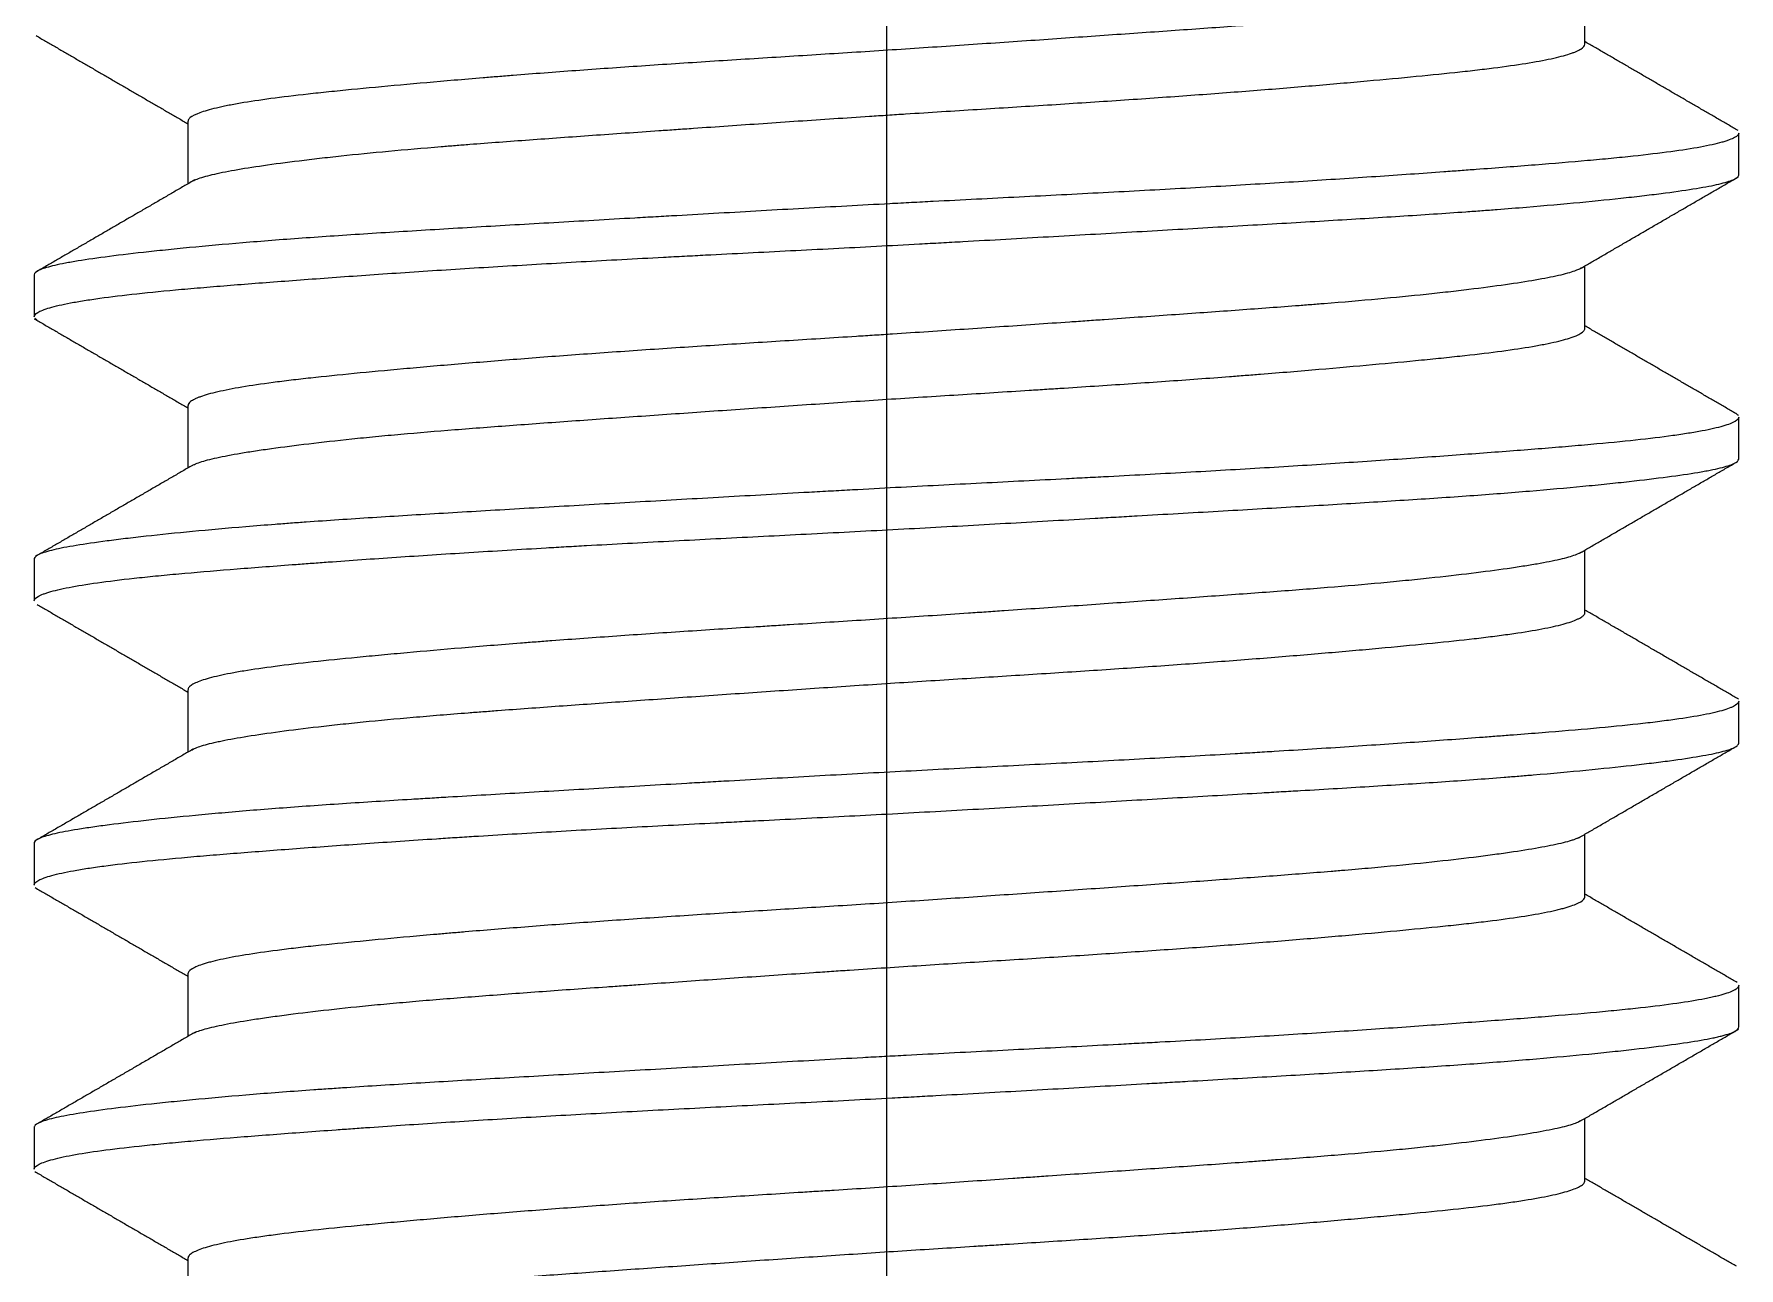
# Model space of a CAD drawing. Extents: x 0 to 1128, y 0 to 827.
# Drawn here: x 707.6 to 713.6, y 232.11 to 236.45 of the extents above; entities that cross this region are included whole.
import ezdxf

# ---------------------------------------------------------------- set-up
doc = ezdxf.new("R2010")
doc.units = 0
doc.header["$LTSCALE"] = 10
doc.header["$MEASUREMENT"] = 0
doc.linetypes.add('CENTER', pattern=[2, 1.25, -0.25, 0.25, -0.25])
doc.layers.add('1', color=7, linetype='CONTINUOUS')

msp = doc.modelspace()

# ---------------------------------------------------------------- linework, layer by layer
at = {"layer": '1', "color": 1, "linetype": 'CENTER', "lineweight": -3, "ltscale": 3}
msp.add_line((710.6018, 430.4493), (710.6018, 195.1403), dxfattribs=at)
at = {"layer": '1', "color": 7, "linetype": 'Continuous', "lineweight": -3}
for p, q in [((713.0603, 236.4149), (713.0603, 236.6354)), ((708.1433, 236.1436), (708.1433, 235.924)), ((713.6018, 235.957), (713.6018, 236.1021)), ((707.6018, 235.6024), (707.6018, 235.4564)), ((713.0603, 235.4156), (713.0603, 235.635)), ((707.6116, 235.4436), (707.6044, 235.4496)), ((708.1433, 235.1443), (708.1433, 234.9242)), ((713.6018, 234.9567), (713.6018, 235.1028)), ((713.0603, 234.4149), (713.0603, 234.635)), ((707.6018, 234.6022), (707.6018, 234.4571)), ((708.1433, 234.1438), (708.1433, 233.9241)), ((713.6018, 233.9566), (713.6018, 234.1022)), ((713.0603, 233.4154), (713.0603, 233.6353)), ((707.6018, 233.603), (707.6018, 233.4564)), ((708.1433, 233.1441), (708.1433, 232.9238)), ((713.6018, 232.9571), (713.6018, 233.1023)), ((707.6018, 232.6021), (707.6018, 232.4569)), ((713.0603, 232.4151), (713.0603, 232.6351)), ((708.1433, 232.1442), (708.1433, 231.9241))]:
    msp.add_line(p, q, dxfattribs=at)
for points, knots in [([(713.0381, 236.6226), (713.0331, 236.6203), (713.0273, 236.618), (713.0055, 236.6105), (712.9669, 236.6001), (712.9119, 236.5894), (712.8643, 236.5813), (712.8474, 236.5786), (712.8205, 236.5744), (712.8112, 236.573), (712.7923, 236.5703), (712.7825, 236.5689), (712.7329, 236.5619), (712.6462, 236.5507), (712.5456, 236.5394), (712.4649, 236.5309), (712.4371, 236.5281), (712.3798, 236.5225), (712.3502, 236.5198), (712.2589, 236.5115), (712.1321, 236.5009), (711.927, 236.4853), (711.7805, 236.4747), (711.6668, 236.4666), (711.6282, 236.4639), (711.5505, 236.4584), (711.5114, 236.4557), (711.3932, 236.4474), (711.2333, 236.4363), (711.0688, 236.4249), (710.9436, 236.4164), (710.9016, 236.4135), (710.817, 236.4078), (710.7747, 236.4049), (710.6481, 236.3965), (710.564, 236.3911), (710.3963, 236.3804), (710.3127, 236.3752), (710.1878, 236.3673), (710.1462, 236.3647), (710.0633, 236.3595), (710.0217, 236.3568), (709.8985, 236.3489), (709.7378, 236.3383), (709.5068, 236.3221), (709.3597, 236.3109), (709.2699, 236.3038), (709.252, 236.3023), (709.2167, 236.2995), (709.1644, 236.2952), (709.1137, 236.291), (709.0146, 236.2825), (708.9514, 236.2769), (708.8308, 236.2659), (708.759, 236.2592), (708.6919, 236.2526), (708.6655, 236.2499), (708.6524, 236.2486), (708.614, 236.2446), (708.5894, 236.242), (708.5184, 236.2341), (708.4315, 236.2236), (708.3597, 236.2129), (708.3117, 236.2047), (708.2966, 236.2019), (708.2755, 236.1977), (708.2687, 236.1963), (708.2556, 236.1935), (708.2494, 236.1921), (708.2195, 236.185), (708.1804, 236.1737), (708.1582, 236.1623), (708.148, 236.1539), (708.1445, 236.1497), (708.1434, 236.1455), (708.1433, 236.1438), (708.1433, 236.1435), (708.1433, 236.1432)], [0, 0, 0, 0, 0.015044, 0.015044, 0.049234, 0.083424, 0.083424, 0.10052, 0.10052, 0.109067, 0.109067, 0.117615, 0.117615, 0.151805, 0.185996, 0.185996, 0.203091, 0.203091, 0.220186, 0.220186, 0.254376, 0.288567, 0.322757, 0.322757, 0.339852, 0.339852, 0.356947, 0.356947, 0.391138, 0.425328, 0.425328, 0.442423, 0.442423, 0.459519, 0.459519, 0.493709, 0.493709, 0.527899, 0.527899, 0.544995, 0.544995, 0.56209, 0.56209, 0.59628, 0.63047, 0.664661, 0.664661, 0.673208, 0.673208, 0.681756, 0.698851, 0.698851, 0.733042, 0.733042, 0.767232, 0.77578, 0.77578, 0.784327, 0.784327, 0.801422, 0.801422, 0.835613, 0.869803, 0.869803, 0.886898, 0.886898, 0.895446, 0.895446, 0.903993, 0.903993, 0.938184, 0.972374, 0.972374, 0.989469, 0.998017, 0.998017, 1, 1, 1, 1]), ([(708.1607, 235.9342), (708.1648, 235.9363), (708.1697, 235.9385), (708.1821, 235.9433), (708.1899, 235.9459), (708.2078, 235.9511), (708.2179, 235.9538), (708.251, 235.9617), (708.3033, 235.9723), (708.3713, 235.9831), (708.4471, 235.9941), (708.489, 235.9997), (708.5579, 236.0082), (708.5817, 236.0111), (708.631, 236.0167), (708.6564, 236.0195), (708.735, 236.028), (708.7906, 236.0335), (708.908, 236.0444), (708.9854, 236.0511), (709.0677, 236.0577), (709.1011, 236.0604), (709.118, 236.0617), (709.1689, 236.0657), (709.2034, 236.0683), (709.3084, 236.0761), (709.4524, 236.0866), (709.6044, 236.0974), (709.7215, 236.1056), (709.761, 236.1083), (709.8211, 236.1125), (709.8413, 236.1139), (709.8817, 236.1167), (709.9019, 236.1181), (710.0032, 236.1252), (710.1667, 236.1365), (710.3328, 236.1478), (710.4583, 236.1562), (710.5213, 236.1604), (710.5846, 236.1645), (710.627, 236.1673), (710.6482, 236.1686), (710.7541, 236.1754), (710.922, 236.186), (711.1689, 236.2014), (711.3304, 236.2119), (711.4503, 236.22), (711.49, 236.2227), (711.5683, 236.2281), (711.6069, 236.2309), (711.721, 236.2391), (711.8688, 236.2501), (712.008, 236.2614), (712.1092, 236.2699), (712.1423, 236.2727), (712.2076, 236.2784), (712.2393, 236.2812), (712.3322, 236.2895), (712.3907, 236.2949), (712.5014, 236.3055), (712.5535, 236.3107), (712.6268, 236.3186), (712.6504, 236.3212), (712.6959, 236.3265), (712.7179, 236.3291), (712.7806, 236.3371), (712.8561, 236.3478), (712.9453, 236.3642), (712.9889, 236.3755), (713.0109, 236.3826), (713.0151, 236.384), (713.0228, 236.3869), (713.0336, 236.3912), (713.0419, 236.3954), (713.0553, 236.4039), (713.0599, 236.4095), (713.0603, 236.4151), (713.0603, 236.4152), (713.0603, 236.4153)], [0, 0, 0, 0, 0.01413, 0.01413, 0.031114, 0.031114, 0.048098, 0.048098, 0.082065, 0.116033, 0.116033, 0.15, 0.15, 0.166984, 0.166984, 0.183967, 0.183967, 0.217935, 0.217935, 0.251902, 0.260394, 0.260394, 0.268886, 0.268886, 0.28587, 0.28587, 0.319837, 0.353804, 0.353804, 0.370788, 0.370788, 0.37928, 0.37928, 0.387772, 0.387772, 0.421739, 0.455706, 0.455706, 0.47269, 0.481182, 0.481182, 0.489674, 0.489674, 0.523641, 0.557609, 0.591576, 0.591576, 0.60856, 0.60856, 0.625543, 0.625543, 0.659511, 0.693478, 0.693478, 0.710462, 0.710462, 0.727446, 0.727446, 0.761413, 0.761413, 0.79538, 0.79538, 0.812364, 0.812364, 0.829348, 0.829348, 0.863315, 0.897283, 0.93125, 0.93125, 0.939742, 0.939742, 0.948234, 0.965217, 0.965217, 0.999185, 0.999185, 1, 1, 1, 1]), ([(713.6018, 236.1025), (713.6015, 236.0975), (713.5967, 236.0923), (713.5824, 236.0841), (713.5762, 236.0813), (713.5648, 236.0771), (713.5607, 236.0756), (713.5518, 236.0728), (713.5281, 236.0657), (713.4716, 236.053), (713.4022, 236.0422), (713.3232, 236.0315), (713.2789, 236.0262), (713.205, 236.0183), (713.1793, 236.0157), (713.1258, 236.0105), (713.0981, 236.008), (713.0119, 236.0003), (712.9505, 235.9952), (712.8197, 235.9849), (712.7503, 235.9796), (712.6586, 235.9728), (712.64, 235.9714), (712.6023, 235.9686), (712.5831, 235.9672), (712.5253, 235.963), (712.486, 235.9602), (712.3661, 235.9518), (712.2009, 235.9406), (712.0249, 235.9296), (711.8889, 235.9214), (711.8428, 235.9187), (711.7494, 235.9133), (711.7019, 235.9106), (711.559, 235.9026), (711.3661, 235.8923), (711.1689, 235.8822), (710.9694, 235.872), (710.8685, 235.8669), (710.741, 235.8603), (710.7155, 235.859), (710.6646, 235.8563), (710.5883, 235.8523), (710.5124, 235.8482), (710.3611, 235.84), (710.1605, 235.8288), (709.9623, 235.8174), (709.8392, 235.8104), (709.8146, 235.809), (709.7655, 235.8062), (709.741, 235.8048), (709.6679, 235.8006), (709.6197, 235.7978), (709.477, 235.7896), (709.2912, 235.7789), (709.1143, 235.7686), (708.985, 235.7609), (708.9425, 235.7583), (708.8586, 235.7531), (708.8171, 235.7505), (708.696, 235.7428), (708.6189, 235.7376), (708.4721, 235.7271), (708.4023, 235.7217), (708.2699, 235.7106), (708.2074, 235.705), (708.1339, 235.6979), (708.1195, 235.6965), (708.0913, 235.6936), (708.0498, 235.6894), (708.0109, 235.6853), (707.9367, 235.677), (707.847, 235.6661), (707.7757, 235.6556), (707.7369, 235.6491), (707.7295, 235.6478), (707.7152, 235.6452), (707.7083, 235.6439), (707.6887, 235.64), (707.677, 235.6374), (707.6456, 235.6298), (707.614, 235.6197), (707.6025, 235.6094), (707.6018, 235.6035), (707.6018, 235.603), (707.6018, 235.6024)], [0, 0, 0, 0, 0.030413, 0.030413, 0.046521, 0.046521, 0.054575, 0.054575, 0.062629, 0.094846, 0.127062, 0.127062, 0.159279, 0.159279, 0.175387, 0.175387, 0.191495, 0.191495, 0.223712, 0.223712, 0.255928, 0.255928, 0.263982, 0.263982, 0.272036, 0.272036, 0.288144, 0.288144, 0.320361, 0.352577, 0.352577, 0.368686, 0.368686, 0.384794, 0.384794, 0.41701, 0.449227, 0.449227, 0.481443, 0.481443, 0.489497, 0.489497, 0.497552, 0.51366, 0.51366, 0.545876, 0.578093, 0.578093, 0.586147, 0.586147, 0.594201, 0.594201, 0.610309, 0.610309, 0.642526, 0.674742, 0.674742, 0.69085, 0.69085, 0.706959, 0.706959, 0.739175, 0.739175, 0.771392, 0.771392, 0.803608, 0.803608, 0.811662, 0.811662, 0.819716, 0.835825, 0.835825, 0.868041, 0.900258, 0.900258, 0.908312, 0.908312, 0.916366, 0.916366, 0.932474, 0.932474, 0.964691, 0.996907, 0.996907, 1, 1, 1, 1]), ([(707.6018, 235.4558), (707.6016, 235.4608), (707.6058, 235.4659), (707.6235, 235.4767), (707.6378, 235.4823), (707.6763, 235.4936), (707.7007, 235.4992), (707.7376, 235.5062), (707.7453, 235.5076), (707.7613, 235.5104), (707.7861, 235.5145), (707.8136, 235.5186), (707.872, 235.5267), (707.9589, 235.5372), (708.0639, 235.5475), (708.1352, 235.5539), (708.1498, 235.5552), (708.1795, 235.5578), (708.1947, 235.559), (708.2409, 235.5629), (708.2727, 235.5655), (708.3705, 235.5733), (708.4393, 235.5785), (708.5839, 235.5893), (708.6596, 235.5949), (708.7786, 235.6033), (708.8191, 235.6061), (708.902, 235.6117), (708.9444, 235.6146), (709.0732, 235.623), (709.2491, 235.6341), (709.5255, 235.6501), (709.7182, 235.6605), (709.8413, 235.667), (709.8661, 235.6683), (709.9156, 235.6709), (709.99, 235.6747), (710.0646, 235.6785), (710.2142, 235.6861), (710.3144, 235.6912), (710.5156, 235.7016), (710.6167, 235.7069), (710.7435, 235.7138), (710.7689, 235.7152), (710.8197, 235.718), (710.8452, 235.7194), (710.9215, 235.7236), (710.972, 235.7265), (711.1225, 235.735), (711.3207, 235.7463), (711.5139, 235.7573), (711.6568, 235.7655), (711.7041, 235.7683), (711.7982, 235.7737), (711.8449, 235.7764), (711.9829, 235.7844), (712.161, 235.7948), (712.4112, 235.81), (712.5667, 235.8203), (712.6603, 235.827), (712.6788, 235.8283), (712.7153, 235.831), (712.7692, 235.8351), (712.8208, 235.8392), (712.921, 235.8475), (713.0463, 235.8587), (713.1554, 235.8698), (713.2184, 235.8768), (713.2308, 235.8782), (713.2549, 235.881), (713.2668, 235.8823), (713.3014, 235.8865), (713.3232, 235.8892), (713.3849, 235.8973), (713.4573, 235.9078), (713.5105, 235.918), (713.543, 235.9256), (713.5526, 235.9282), (713.5694, 235.9333), (713.5765, 235.9359), (713.5939, 235.9436), (713.6003, 235.9488), (713.6017, 235.9547), (713.6018, 235.9553), (713.6018, 235.9559)], [0, 0, 0, 0, 0.029896, 0.029896, 0.062113, 0.062113, 0.094329, 0.094329, 0.102383, 0.102383, 0.110437, 0.126546, 0.126546, 0.158762, 0.190979, 0.190979, 0.199033, 0.199033, 0.207087, 0.207087, 0.223195, 0.223195, 0.255412, 0.255412, 0.287628, 0.287628, 0.303736, 0.303736, 0.319844, 0.319844, 0.352061, 0.384277, 0.416494, 0.416494, 0.424548, 0.424548, 0.432602, 0.44871, 0.44871, 0.480927, 0.480927, 0.513143, 0.513143, 0.521197, 0.521197, 0.529252, 0.529252, 0.54536, 0.54536, 0.577576, 0.609793, 0.609793, 0.625901, 0.625901, 0.642009, 0.642009, 0.674226, 0.706442, 0.738659, 0.738659, 0.746713, 0.746713, 0.754767, 0.770875, 0.770875, 0.803092, 0.835308, 0.835308, 0.843362, 0.843362, 0.851416, 0.851416, 0.867525, 0.867525, 0.899741, 0.931957, 0.931957, 0.948066, 0.948066, 0.964174, 0.964174, 0.99639, 0.99639, 1, 1, 1, 1]), ([(713.0479, 235.6278), (713.0419, 235.6241), (713.0339, 235.6204), (713.0164, 235.6142), (713.0081, 235.6115), (712.9892, 235.6063), (712.9786, 235.6036), (712.9439, 235.5957), (712.8895, 235.585), (712.7844, 235.5687), (712.6987, 235.5574), (712.6401, 235.5503), (712.6281, 235.5489), (712.6037, 235.546), (712.5666, 235.5418), (712.5277, 235.5375), (712.4476, 235.5291), (712.391, 235.5235), (712.2717, 235.5126), (712.1932, 235.506), (712.1098, 235.4994), (712.076, 235.4967), (712.0589, 235.4954), (712.0072, 235.4914), (711.9723, 235.4888), (711.866, 235.4809), (711.7203, 235.4704), (711.5669, 235.4596), (711.4489, 235.4513), (711.409, 235.4485), (711.3485, 235.4443), (711.3282, 235.4429), (711.2875, 235.4401), (711.2671, 235.4386), (711.165, 235.4316), (711.0004, 235.4202), (710.8336, 235.4089), (710.7077, 235.4005), (710.6445, 235.3963), (710.5809, 235.3922), (710.5385, 235.3895), (710.5172, 235.3881), (710.411, 235.3813), (710.2429, 235.3708), (709.9959, 235.3553), (709.8348, 235.3447), (709.7154, 235.3366), (709.6757, 235.3339), (709.5978, 235.3284), (709.5593, 235.3257), (709.4458, 235.3174), (709.2989, 235.3063), (709.161, 235.295), (709.0609, 235.2865), (709.0281, 235.2836), (708.9636, 235.278), (708.9322, 235.2752), (708.8407, 235.2668), (708.783, 235.2615), (708.6743, 235.2509), (708.6232, 235.2457), (708.5516, 235.2378), (708.5286, 235.2352), (708.4843, 235.2299), (708.4629, 235.2272), (708.4021, 235.2192), (708.3292, 235.2084), (708.2442, 235.1919), (708.2037, 235.1805), (708.1836, 235.1733), (708.1799, 235.1719), (708.1729, 235.169), (708.1634, 235.1647), (708.1563, 235.1605), (708.1468, 235.1532), (708.1437, 235.1487), (708.1434, 235.1443)], [0, 0, 0, 0, 0.023861, 0.023861, 0.040808, 0.040808, 0.057755, 0.057755, 0.091649, 0.125543, 0.159436, 0.159436, 0.16791, 0.16791, 0.176383, 0.19333, 0.19333, 0.227224, 0.227224, 0.261117, 0.269591, 0.269591, 0.278064, 0.278064, 0.295011, 0.295011, 0.328905, 0.362799, 0.362799, 0.379745, 0.379745, 0.388219, 0.388219, 0.396692, 0.396692, 0.430586, 0.46448, 0.46448, 0.481426, 0.4899, 0.4899, 0.498373, 0.498373, 0.532267, 0.566161, 0.600054, 0.600054, 0.617001, 0.617001, 0.633948, 0.633948, 0.667842, 0.701736, 0.701736, 0.718682, 0.718682, 0.735629, 0.735629, 0.769523, 0.769523, 0.803417, 0.803417, 0.820364, 0.820364, 0.83731, 0.83731, 0.871204, 0.905098, 0.938991, 0.938991, 0.947465, 0.947465, 0.955938, 0.972885, 0.972885, 1, 1, 1, 1]), ([(708.1587, 234.9331), (708.1608, 234.9343), (708.1684, 234.9381), (708.1782, 234.9419), (708.2016, 234.9497), (708.2411, 234.9601), (708.304, 234.972), (708.3455, 234.9788), (708.3626, 234.9816), (708.3715, 234.983), (708.3987, 234.9871), (708.4178, 234.9899), (708.4777, 234.9982), (708.5648, 235.0094), (708.6658, 235.0207), (708.747, 235.0291), (708.7749, 235.0319), (708.8326, 235.0375), (708.8624, 235.0402), (708.9535, 235.0484), (709.0802, 235.059), (709.2853, 235.0745), (709.4321, 235.0851), (709.5841, 235.0959), (709.6615, 235.1014), (709.8185, 235.1123), (709.9781, 235.1235), (710.1425, 235.1348), (710.2677, 235.1434), (710.3099, 235.1462), (710.3941, 235.1519), (710.4361, 235.1547), (710.562, 235.1631), (710.6458, 235.1685), (710.813, 235.1791), (710.8964, 235.1843), (711.0211, 235.1922), (711.0627, 235.1948), (711.1249, 235.1987), (711.1456, 235.2001), (711.1868, 235.2027), (711.2073, 235.204), (711.3093, 235.2106), (711.4693, 235.2211), (711.6227, 235.2319), (711.7354, 235.2402), (711.7912, 235.2443), (711.846, 235.2486), (711.8823, 235.2514), (711.9004, 235.2528), (711.9898, 235.2599), (712.1271, 235.2712), (712.253, 235.2824), (712.3733, 235.2933), (712.4306, 235.2986), (712.5122, 235.3066), (712.5387, 235.3093), (712.5896, 235.3146), (712.6141, 235.3172), (712.6847, 235.325), (712.7714, 235.3355), (712.8432, 235.3462), (712.8913, 235.3544), (712.9064, 235.3572), (712.9346, 235.3628), (712.9476, 235.3656), (712.9834, 235.374), (713.0226, 235.3853), (713.045, 235.3966), (713.0554, 235.405), (713.0578, 235.4078), (713.0598, 235.4121), (713.0602, 235.4137), (713.0603, 235.4152)], [0, 0, 0, 0, 0.007727, 0.024674, 0.024674, 0.058568, 0.092462, 0.100935, 0.100935, 0.109409, 0.109409, 0.126355, 0.126355, 0.160249, 0.194143, 0.194143, 0.21109, 0.21109, 0.228037, 0.228037, 0.26193, 0.295824, 0.329718, 0.329718, 0.363611, 0.363611, 0.397505, 0.431399, 0.431399, 0.448346, 0.448346, 0.465293, 0.465293, 0.499186, 0.499186, 0.53308, 0.53308, 0.550027, 0.550027, 0.5585, 0.5585, 0.566974, 0.566974, 0.600868, 0.634761, 0.634761, 0.651708, 0.660182, 0.660182, 0.668655, 0.668655, 0.702549, 0.736442, 0.736442, 0.770336, 0.770336, 0.787283, 0.787283, 0.80423, 0.80423, 0.838124, 0.872017, 0.872017, 0.888964, 0.888964, 0.905911, 0.905911, 0.939805, 0.973699, 0.973699, 0.990645, 0.990645, 1, 1, 1, 1]), ([(713.583, 235.1204), (713.5832, 235.1203), (713.5834, 235.1202), (713.5891, 235.1176), (713.5934, 235.115), (713.598, 235.1111), (713.5992, 235.1097), (713.6001, 235.1084)], [0, 0, 0, 0, 0.020831, 0.020831, 0.671851, 0.671851, 1, 1, 1, 1]), ([(713.6018, 235.1032), (713.602, 235.0982), (713.5976, 235.0931), (713.5797, 235.0823), (713.5653, 235.0767), (713.5266, 235.0654), (713.5021, 235.0598), (713.4651, 235.0528), (713.4573, 235.0514), (713.4413, 235.0486), (713.4164, 235.0445), (713.3888, 235.0404), (713.3303, 235.0323), (713.2432, 235.0218), (713.138, 235.0116), (713.0665, 235.0051), (713.0519, 235.0038), (713.0221, 235.0013), (713.0069, 235), (712.9606, 234.9961), (712.9289, 234.9935), (712.8309, 234.9857), (712.762, 234.9805), (712.6173, 234.9697), (712.5414, 234.9641), (712.4224, 234.9557), (712.3818, 234.9529), (712.2989, 234.9473), (712.2564, 234.9444), (712.1276, 234.936), (711.9516, 234.9249), (711.675, 234.9089), (711.4823, 234.8985), (711.3591, 234.892), (711.3343, 234.8907), (711.2848, 234.8882), (711.2104, 234.8843), (711.1357, 234.8805), (710.9861, 234.8729), (710.8859, 234.8678), (710.6847, 234.8574), (710.5836, 234.8521), (710.4568, 234.8452), (710.4314, 234.8438), (710.3806, 234.841), (710.3551, 234.8396), (710.2789, 234.8354), (710.2284, 234.8325), (710.0778, 234.824), (709.8797, 234.8127), (709.6866, 234.8017), (709.5437, 234.7935), (709.4964, 234.7907), (709.4025, 234.7853), (709.3557, 234.7826), (709.2178, 234.7746), (709.0398, 234.7642), (708.7897, 234.749), (708.6344, 234.7387), (708.541, 234.732), (708.5225, 234.7307), (708.486, 234.728), (708.4321, 234.7239), (708.3806, 234.7198), (708.2806, 234.7115), (708.1554, 234.7003), (708.0465, 234.6892), (707.9836, 234.6822), (707.9713, 234.6808), (707.9472, 234.6781), (707.9354, 234.6767), (707.9008, 234.6725), (707.8791, 234.6698), (707.8175, 234.6617), (707.7453, 234.6512), (707.6923, 234.641), (707.66, 234.6334), (707.6504, 234.6308), (707.6338, 234.6257), (707.6267, 234.6231), (707.6095, 234.6154), (707.6032, 234.6102), (707.6019, 234.6043), (707.6018, 234.6037), (707.6018, 234.6031)], [0, 0, 0, 0, 0.029898, 0.029898, 0.062114, 0.062114, 0.094331, 0.094331, 0.102385, 0.102385, 0.110439, 0.126547, 0.126547, 0.158764, 0.19098, 0.19098, 0.199034, 0.199034, 0.207089, 0.207089, 0.223197, 0.223197, 0.255413, 0.255413, 0.28763, 0.28763, 0.303738, 0.303738, 0.319846, 0.319846, 0.352063, 0.384279, 0.416496, 0.416496, 0.42455, 0.42455, 0.432604, 0.448712, 0.448712, 0.480929, 0.480929, 0.513146, 0.513146, 0.5212, 0.5212, 0.529254, 0.529254, 0.545362, 0.545362, 0.577579, 0.609795, 0.609795, 0.625903, 0.625903, 0.642012, 0.642012, 0.674228, 0.706445, 0.738661, 0.738661, 0.746715, 0.746715, 0.754769, 0.770878, 0.770878, 0.803094, 0.835311, 0.835311, 0.843365, 0.843365, 0.851419, 0.851419, 0.867527, 0.867527, 0.899744, 0.93196, 0.93196, 0.948069, 0.948069, 0.964177, 0.964177, 0.996393, 0.996393, 1, 1, 1, 1]), ([(707.6018, 234.4565), (707.602, 234.4615), (707.6067, 234.4667), (707.6208, 234.4748), (707.627, 234.4777), (707.6383, 234.4819), (707.6424, 234.4834), (707.6512, 234.4862), (707.6747, 234.4933), (707.731, 234.506), (707.8002, 234.5168), (707.879, 234.5276), (707.9232, 234.5328), (707.997, 234.5407), (708.0226, 234.5433), (708.076, 234.5485), (708.1036, 234.5511), (708.1897, 234.5587), (708.251, 234.5638), (708.3816, 234.5742), (708.4509, 234.5794), (708.5426, 234.5862), (708.5611, 234.5876), (708.5988, 234.5904), (708.6179, 234.5918), (708.6757, 234.596), (708.715, 234.5988), (708.8347, 234.6072), (708.9998, 234.6184), (709.1757, 234.6294), (709.3117, 234.6376), (709.3577, 234.6403), (709.4277, 234.6444), (709.4513, 234.6457), (709.4986, 234.6484), (709.6173, 234.6551), (709.8341, 234.6667), (710.0314, 234.6768), (710.2308, 234.687), (710.3317, 234.6921), (710.4847, 234.7), (710.5357, 234.7027), (710.6372, 234.708), (710.6878, 234.7108), (710.8391, 234.719), (711.0397, 234.7302), (711.238, 234.7415), (711.3611, 234.7486), (711.3857, 234.75), (711.4349, 234.7528), (711.4594, 234.7542), (711.5325, 234.7584), (711.5807, 234.7612), (711.7235, 234.7694), (711.9093, 234.7801), (712.0864, 234.7904), (712.2158, 234.7982), (712.2583, 234.8007), (712.3423, 234.8059), (712.3838, 234.8085), (712.505, 234.8162), (712.5821, 234.8214), (712.7291, 234.8319), (712.799, 234.8373), (712.9315, 234.8484), (712.9942, 234.854), (713.0678, 234.8611), (713.0822, 234.8625), (713.1105, 234.8654), (713.1521, 234.8696), (713.191, 234.8737), (713.2653, 234.882), (713.3552, 234.8929), (713.4268, 234.9034), (713.4657, 234.9099), (713.4732, 234.9112), (713.4876, 234.9138), (713.4944, 234.9151), (713.5141, 234.919), (713.5259, 234.9216), (713.5575, 234.9292), (713.5893, 234.9393), (713.601, 234.9497), (713.6018, 234.9555), (713.6018, 234.9561), (713.6018, 234.9566)], [0, 0, 0, 0, 0.030411, 0.030411, 0.04652, 0.04652, 0.054574, 0.054574, 0.062628, 0.094844, 0.127061, 0.127061, 0.159277, 0.159277, 0.175386, 0.175386, 0.191494, 0.191494, 0.223711, 0.223711, 0.255927, 0.255927, 0.263981, 0.263981, 0.272035, 0.272035, 0.288144, 0.288144, 0.32036, 0.352577, 0.352577, 0.368685, 0.368685, 0.376739, 0.376739, 0.384793, 0.41701, 0.449226, 0.449226, 0.481443, 0.481443, 0.497551, 0.497551, 0.513659, 0.513659, 0.545876, 0.578092, 0.578092, 0.586146, 0.586146, 0.5942, 0.5942, 0.610309, 0.610309, 0.642525, 0.674742, 0.674742, 0.69085, 0.69085, 0.706958, 0.706958, 0.739175, 0.739175, 0.771391, 0.771391, 0.803608, 0.803608, 0.811662, 0.811662, 0.819716, 0.835824, 0.835824, 0.868041, 0.900257, 0.900257, 0.908312, 0.908312, 0.916366, 0.916366, 0.932474, 0.932474, 0.96469, 0.996907, 0.996907, 1, 1, 1, 1]), ([(713.0479, 234.6279), (713.0424, 234.6244), (713.0239, 234.6158), (712.9757, 234.6021), (712.9226, 234.5915), (712.8763, 234.5833), (712.8598, 234.5806), (712.8249, 234.5751), (712.8065, 234.5723), (712.7486, 234.564), (712.6641, 234.5528), (712.5651, 234.5415), (712.4853, 234.533), (712.4578, 234.5302), (712.4008, 234.5246), (712.3717, 234.5218), (712.2821, 234.5136), (712.1573, 234.5029), (712.0218, 234.4925), (711.9161, 234.4846), (711.8802, 234.482), (711.8071, 234.4767), (711.7697, 234.474), (711.6567, 234.4659), (711.5031, 234.4551), (711.344, 234.444), (711.1821, 234.4327), (711.0997, 234.4271), (710.995, 234.4199), (710.974, 234.4184), (710.932, 234.4156), (710.869, 234.4113), (710.806, 234.407), (710.6801, 234.3986), (710.5961, 234.3931), (710.4283, 234.3824), (710.3235, 234.3759), (710.2187, 234.3693), (710.1767, 234.3666), (710.1558, 234.3653), (710.0932, 234.3614), (710.0519, 234.3588), (709.929, 234.3509), (709.7682, 234.3404), (709.6131, 234.3295), (709.4991, 234.3213), (709.4614, 234.3185), (709.4055, 234.3143), (709.3869, 234.3129), (709.3502, 234.3101), (709.332, 234.3086), (709.2418, 234.3016), (709.1032, 234.2903), (708.9754, 234.279), (708.8836, 234.2707), (708.8537, 234.268), (708.8099, 234.2639), (708.7954, 234.2626), (708.7669, 234.2599), (708.7528, 234.2585), (708.6834, 234.2518), (708.58, 234.2413), (708.447, 234.2256), (708.373, 234.2149), (708.3231, 234.2067), (708.3075, 234.2039), (708.2784, 234.1983), (708.2649, 234.1955), (708.2276, 234.1872), (708.1865, 234.1759), (708.1621, 234.1645), (708.1502, 234.156), (708.1473, 234.1532), (708.1442, 234.1483), (708.1435, 234.1464), (708.1434, 234.1444)], [0, 0, 0, 0, 0.021963, 0.055857, 0.08975, 0.08975, 0.106697, 0.106697, 0.123644, 0.123644, 0.157538, 0.191431, 0.191431, 0.208378, 0.208378, 0.225325, 0.225325, 0.259219, 0.293112, 0.293112, 0.310059, 0.310059, 0.327006, 0.327006, 0.3609, 0.394794, 0.394794, 0.428687, 0.428687, 0.437161, 0.437161, 0.445634, 0.462581, 0.462581, 0.496475, 0.496475, 0.530368, 0.538842, 0.538842, 0.547315, 0.547315, 0.564262, 0.564262, 0.598156, 0.632049, 0.632049, 0.648996, 0.648996, 0.65747, 0.65747, 0.665943, 0.665943, 0.699837, 0.73373, 0.73373, 0.750677, 0.750677, 0.759151, 0.759151, 0.767624, 0.767624, 0.801518, 0.835412, 0.869305, 0.869305, 0.886252, 0.886252, 0.903199, 0.903199, 0.937093, 0.970986, 0.970986, 0.987933, 0.987933, 1, 1, 1, 1]), ([(708.155, 233.9309), (708.1559, 233.9315), (708.1654, 233.9372), (708.1801, 233.9429), (708.2064, 233.9508), (708.2212, 233.9547), (708.2384, 233.9586), (708.2504, 233.9613), (708.2567, 233.9626), (708.2894, 233.9693), (708.3495, 233.98), (708.4626, 233.9965), (708.5533, 234.0078), (708.6149, 234.0149), (708.6275, 234.0163), (708.653, 234.0192), (708.6919, 234.0234), (708.7324, 234.0276), (708.8158, 234.036), (708.8744, 234.0414), (708.9976, 234.0521), (709.0782, 234.0587), (709.1637, 234.0652), (709.1982, 234.0679), (709.2157, 234.0692), (709.2685, 234.0732), (709.3042, 234.0758), (709.4126, 234.0837), (709.5607, 234.0943), (709.7159, 234.1052), (709.8351, 234.1135), (709.8752, 234.1163), (709.9564, 234.1219), (709.9976, 234.1248), (710.1209, 234.1333), (710.2862, 234.1447), (710.4531, 234.1559), (710.6207, 234.1669), (710.705, 234.1723), (710.8743, 234.183), (710.9578, 234.1882), (711.1229, 234.1986), (711.2859, 234.209), (711.4447, 234.2196), (711.5622, 234.2277), (711.6012, 234.2304), (711.6779, 234.236), (711.7157, 234.2387), (711.8271, 234.247), (711.9709, 234.2582), (712.1053, 234.2695), (712.2025, 234.2779), (712.2343, 234.2807), (712.2811, 234.2849), (712.2966, 234.2863), (712.327, 234.2891), (712.342, 234.2905), (712.4158, 234.2973), (712.527, 234.3078), (712.6247, 234.3182), (712.6927, 234.3261), (712.7255, 234.33), (712.7563, 234.334), (712.7764, 234.3367), (712.7862, 234.3381), (712.834, 234.3448), (712.902, 234.3556), (712.9797, 234.3722), (713.0151, 234.3836), (713.032, 234.3907), (713.0352, 234.3922), (713.0409, 234.395), (713.0486, 234.3993), (713.0538, 234.4035), (713.0591, 234.4096), (713.0605, 234.4129), (713.0603, 234.4161)], [0, 0, 0, 0, 0.003502, 0.037177, 0.037177, 0.054014, 0.062433, 0.062433, 0.070852, 0.070852, 0.104526, 0.138201, 0.171875, 0.171875, 0.180294, 0.180294, 0.188713, 0.20555, 0.20555, 0.239225, 0.239225, 0.272899, 0.281318, 0.281318, 0.289736, 0.289736, 0.306574, 0.306574, 0.340248, 0.373923, 0.373923, 0.39076, 0.39076, 0.407598, 0.407598, 0.441272, 0.474947, 0.474947, 0.508621, 0.508621, 0.542296, 0.542296, 0.575971, 0.609645, 0.609645, 0.626482, 0.626482, 0.64332, 0.64332, 0.676994, 0.710669, 0.710669, 0.727506, 0.727506, 0.735925, 0.735925, 0.744343, 0.744343, 0.778018, 0.811693, 0.811693, 0.82853, 0.836949, 0.836949, 0.845367, 0.845367, 0.879042, 0.912716, 0.946391, 0.946391, 0.95481, 0.95481, 0.963228, 0.980066, 0.980066, 1, 1, 1, 1]), ([(713.6018, 234.103), (713.6018, 234.0985), (713.5982, 234.0938), (713.5885, 234.0876), (713.586, 234.0862), (713.5803, 234.0833), (713.5709, 234.0791), (713.5586, 234.0748), (713.5303, 234.0663), (713.4827, 234.0551), (713.4156, 234.0442), (713.3578, 234.0361), (713.3373, 234.0334), (713.2937, 234.028), (713.2708, 234.0254), (713.199, 234.0175), (713.0948, 234.0073), (712.9739, 233.9971), (712.877, 233.9894), (712.8269, 233.9855), (712.7745, 233.9815), (712.739, 233.9788), (712.7209, 233.9774), (712.63, 233.9706), (712.4784, 233.9595), (712.2331, 233.9427), (712.0577, 233.9316), (711.9442, 233.9247), (711.9213, 233.9233), (711.8753, 233.9206), (711.806, 233.9165), (711.7358, 233.9125), (711.5945, 233.9046), (711.403, 233.8942), (711.2059, 233.8841), (711.0558, 233.8764), (711.0055, 233.8739), (710.904, 233.8687), (710.8533, 233.8661), (710.7014, 233.8583), (710.6004, 233.853), (710.399, 233.8421), (710.2985, 233.8365), (710.1483, 233.828), (710.0732, 233.8238), (709.9983, 233.8195), (709.9484, 233.8167), (709.9235, 233.8152), (709.7996, 233.8082), (709.6054, 233.797), (709.3256, 233.7809), (709.1468, 233.7705), (709.0376, 233.764), (709.0158, 233.7627), (708.9727, 233.7601), (708.9087, 233.7562), (708.8466, 233.7524), (708.7251, 233.7447), (708.6475, 233.7396), (708.499, 233.7291), (708.4281, 233.7237), (708.327, 233.7154), (708.2941, 233.7126), (708.2302, 233.7069), (708.1993, 233.7041), (708.1102, 233.6957), (708.0005, 233.6845), (707.9084, 233.6736), (707.8461, 233.6655), (707.8166, 233.6615), (707.7897, 233.6575), (707.7723, 233.6549), (707.7639, 233.6536), (707.7236, 233.647), (707.6965, 233.6419), (707.6524, 233.6317), (707.6183, 233.6216), (707.6042, 233.6113), (707.6021, 233.6052), (707.6019, 233.6045), (707.6019, 233.6039)], [0, 0, 0, 0, 0.027377, 0.027377, 0.035448, 0.035448, 0.043518, 0.05966, 0.05966, 0.091943, 0.124226, 0.124226, 0.140368, 0.140368, 0.156509, 0.156509, 0.188792, 0.221075, 0.221075, 0.237217, 0.245288, 0.245288, 0.253358, 0.253358, 0.285641, 0.317925, 0.350208, 0.350208, 0.358278, 0.358278, 0.366349, 0.382491, 0.382491, 0.414774, 0.447057, 0.447057, 0.463198, 0.463198, 0.47934, 0.47934, 0.511623, 0.511623, 0.543906, 0.543906, 0.560048, 0.568119, 0.568119, 0.576189, 0.576189, 0.608472, 0.640755, 0.673039, 0.673039, 0.681109, 0.681109, 0.68918, 0.705322, 0.705322, 0.737605, 0.737605, 0.769888, 0.769888, 0.786029, 0.786029, 0.802171, 0.802171, 0.834454, 0.866737, 0.866737, 0.882879, 0.890949, 0.890949, 0.89902, 0.89902, 0.931303, 0.931303, 0.963586, 0.995869, 0.995869, 1, 1, 1, 1]), ([(707.6019, 233.4572), (707.6022, 233.4597), (707.6036, 233.4622), (707.6087, 233.4676), (707.6127, 233.4704), (707.6285, 233.4788), (707.6595, 233.4901), (707.7104, 233.5013), (707.7561, 233.5096), (707.7726, 233.5123), (707.7993, 233.5165), (707.8086, 233.5178), (707.8276, 233.5206), (707.8765, 233.5273), (707.9772, 233.5391), (708.0841, 233.5493), (708.1708, 233.557), (708.2008, 233.5596), (708.2631, 233.5647), (708.2954, 233.5673), (708.3954, 233.5752), (708.4654, 233.5805), (708.612, 233.5914), (708.7651, 233.6025), (708.9312, 233.6137), (709.0392, 233.6208), (709.061, 233.6222), (709.105, 233.625), (709.1272, 233.6264), (709.194, 233.6305), (709.2391, 233.6333), (709.3755, 233.6414), (709.561, 233.6521), (709.7536, 233.6624), (709.9008, 233.6701), (709.9503, 233.6726), (710.0252, 233.6765), (710.0504, 233.6778), (710.1006, 233.6804), (710.2262, 233.6868), (710.3519, 233.6931), (710.5533, 233.7036), (710.6541, 233.7089), (710.8054, 233.7172), (710.8559, 233.72), (710.9568, 233.7256), (711.0074, 233.7285), (711.1588, 233.737), (711.2581, 233.7427), (711.4536, 233.7539), (711.6458, 233.7649), (711.8318, 233.7756), (711.9459, 233.7822), (711.9686, 233.7836), (712.0139, 233.7862), (712.0364, 233.7875), (712.1032, 233.7914), (712.1469, 233.794), (712.2758, 233.8018), (712.4414, 233.8119), (712.5946, 233.8222), (712.7047, 233.8302), (712.7407, 233.8329), (712.7934, 233.837), (712.8108, 233.8384), (712.845, 233.8412), (712.9291, 233.8481), (713.0682, 233.8608), (713.1749, 233.8719), (713.2485, 233.8802), (713.272, 233.8829), (713.3167, 233.8884), (713.338, 233.8911), (713.3985, 233.8992), (713.4337, 233.9045), (713.4943, 233.9148), (713.5449, 233.925), (713.5758, 233.9351), (713.5887, 233.9416), (713.591, 233.9429), (713.5949, 233.9455), (713.5966, 233.9468), (713.6005, 233.9508), (713.6018, 233.9534), (713.6018, 233.9562), (713.6018, 233.9563), (713.6018, 233.9564)], [0, 0, 0, 0, 0.014849, 0.014849, 0.030991, 0.030991, 0.063274, 0.095557, 0.095557, 0.111699, 0.111699, 0.119769, 0.119769, 0.12784, 0.160123, 0.192406, 0.192406, 0.208548, 0.208548, 0.224689, 0.224689, 0.256972, 0.256972, 0.289256, 0.321539, 0.321539, 0.329609, 0.329609, 0.33768, 0.33768, 0.353822, 0.353822, 0.386105, 0.418388, 0.418388, 0.434529, 0.434529, 0.4426, 0.4426, 0.450671, 0.482954, 0.482954, 0.515237, 0.515237, 0.531379, 0.531379, 0.54752, 0.54752, 0.579803, 0.579803, 0.612086, 0.644369, 0.644369, 0.65244, 0.65244, 0.660511, 0.660511, 0.676652, 0.676652, 0.708936, 0.741219, 0.741219, 0.75736, 0.75736, 0.765431, 0.765431, 0.773502, 0.805785, 0.838068, 0.838068, 0.854209, 0.854209, 0.870351, 0.870351, 0.902634, 0.902634, 0.934917, 0.9672, 0.9672, 0.975271, 0.975271, 0.983342, 0.983342, 0.999483, 0.999483, 1, 1, 1, 1]), ([(713.041, 233.624), (713.0374, 233.6222), (713.0304, 233.6192), (713.0218, 233.6161), (713.014, 233.6135), (713.0098, 233.6121), (712.9964, 233.6082), (712.9864, 233.6056), (712.9534, 233.5977), (712.9013, 233.5871), (712.8332, 233.5762), (712.776, 233.5679), (712.7559, 233.5651), (712.7243, 233.5609), (712.7134, 233.5595), (712.6913, 233.5566), (712.6801, 233.5552), (712.6228, 233.5481), (712.5244, 233.5368), (712.4129, 233.5256), (712.3244, 233.5174), (712.2789, 233.5133), (712.2315, 233.5093), (712.1995, 233.5066), (712.1832, 233.5053), (712.1012, 233.4986), (711.9656, 233.4881), (711.749, 233.4724), (711.596, 233.4616), (711.4779, 233.4533), (711.4379, 233.4505), (711.3578, 233.4449), (711.3175, 233.4421), (711.196, 233.4337), (711.0323, 233.4224), (710.8654, 233.411), (710.739, 233.4026), (710.6967, 233.3997), (710.6116, 233.3942), (710.5692, 233.3914), (710.4425, 233.3833), (710.2748, 233.3728), (710.1097, 233.3624), (709.9868, 233.3546), (709.946, 233.3519), (709.8647, 233.3466), (709.8241, 233.3439), (709.7041, 233.3359), (709.5482, 233.3251), (709.3264, 233.3084), (709.1867, 233.2971), (709.1019, 233.29), (709.0851, 233.2885), (709.0519, 233.2857), (709.0028, 233.2814), (708.9554, 233.2772), (708.8632, 233.2689), (708.8048, 233.2635), (708.6944, 233.2529), (708.6293, 233.2464), (708.5692, 233.2398), (708.5456, 233.2371), (708.534, 233.2358), (708.5, 233.2318), (708.4784, 233.2292), (708.4165, 233.2212), (708.3419, 233.2105), (708.283, 233.1995), (708.2449, 233.1911), (708.2332, 233.1883), (708.2172, 233.184), (708.2121, 233.1826), (708.2024, 233.1797), (708.1979, 233.1783), (708.1766, 233.1712), (708.1516, 233.1599), (708.1433, 233.1489), (708.1433, 233.1435)], [0, 0, 0, 0, 0.011463, 0.019992, 0.019992, 0.028521, 0.028521, 0.045579, 0.045579, 0.079695, 0.11381, 0.11381, 0.130868, 0.130868, 0.139397, 0.139397, 0.147926, 0.147926, 0.182042, 0.216158, 0.216158, 0.233215, 0.241744, 0.241744, 0.250273, 0.250273, 0.284389, 0.318505, 0.352621, 0.352621, 0.369678, 0.369678, 0.386736, 0.386736, 0.420852, 0.454968, 0.454968, 0.472026, 0.472026, 0.489084, 0.489084, 0.523199, 0.557315, 0.557315, 0.574373, 0.574373, 0.591431, 0.591431, 0.625546, 0.659662, 0.693778, 0.693778, 0.702307, 0.702307, 0.710836, 0.727894, 0.727894, 0.762009, 0.762009, 0.796125, 0.804654, 0.804654, 0.813183, 0.813183, 0.830241, 0.830241, 0.864357, 0.898472, 0.898472, 0.91553, 0.91553, 0.924059, 0.924059, 0.932588, 0.932588, 0.966704, 1, 1, 1, 1]), ([(708.166, 232.9368), (708.1714, 232.9392), (708.1777, 232.9417), (708.1927, 232.9468), (708.2015, 232.9494), (708.2309, 232.9572), (708.2783, 232.9677), (708.3419, 232.9784), (708.3958, 232.9867), (708.4147, 232.9894), (708.4548, 232.995), (708.4758, 232.9979), (708.5411, 233.0063), (708.6351, 233.0176), (708.7426, 233.0288), (708.8283, 233.0371), (708.8577, 233.0398), (708.9031, 233.0439), (708.9185, 233.0452), (708.9496, 233.0479), (708.9654, 233.0493), (709.045, 233.056), (709.177, 233.0664), (709.389, 233.0821), (709.5395, 233.0928), (709.6366, 233.0996), (709.6561, 233.101), (709.6954, 233.1037), (709.7544, 233.1079), (709.814, 233.112), (709.9339, 233.1204), (710.0957, 233.1316), (710.2823, 233.1444), (710.3874, 233.1515), (710.4296, 233.1543), (710.4508, 233.1557), (710.5143, 233.1599), (710.5565, 233.1627), (710.6827, 233.1709), (710.8502, 233.1815), (711.0158, 233.1918), (711.1394, 233.1996), (711.1804, 233.2023), (711.2623, 233.2075), (711.3032, 233.2102), (711.424, 233.2182), (711.5813, 233.2289), (711.7313, 233.2398), (711.8776, 233.2509), (711.9489, 233.2566), (712.0877, 233.268), (712.1539, 233.2736), (712.2803, 233.2848), (712.3405, 233.2903), (712.4549, 233.301), (712.5091, 233.3062), (712.5857, 233.3141), (712.6106, 233.3168), (712.6582, 233.3221), (712.681, 233.3247), (712.7464, 233.3326), (712.826, 233.3431), (712.8902, 233.354), (712.9325, 233.3623), (712.9456, 233.3651), (712.9638, 233.3693), (712.9696, 233.3708), (712.9806, 233.3736), (712.9859, 233.375), (713.0107, 233.3821), (713.0419, 233.3934), (713.0561, 233.4047), (713.0599, 233.4121), (713.0604, 233.414), (713.0603, 233.4159)], [0, 0, 0, 0, 0.015966, 0.015966, 0.033024, 0.033024, 0.06714, 0.101255, 0.101255, 0.118313, 0.118313, 0.135371, 0.135371, 0.169487, 0.203602, 0.203602, 0.22066, 0.22066, 0.229189, 0.229189, 0.237718, 0.237718, 0.271834, 0.305949, 0.340065, 0.340065, 0.348594, 0.348594, 0.357123, 0.374181, 0.374181, 0.408297, 0.442412, 0.450941, 0.450941, 0.45947, 0.45947, 0.476528, 0.476528, 0.510644, 0.544759, 0.544759, 0.561817, 0.561817, 0.578875, 0.578875, 0.612991, 0.647106, 0.647106, 0.681222, 0.681222, 0.715338, 0.715338, 0.749454, 0.749454, 0.783569, 0.783569, 0.800627, 0.800627, 0.817685, 0.817685, 0.851801, 0.885916, 0.885916, 0.902974, 0.902974, 0.911503, 0.911503, 0.920032, 0.920032, 0.954148, 0.988263, 0.988263, 1, 1, 1, 1]), ([(713.6018, 233.1036), (713.6021, 233.0992), (713.5989, 233.0946), (713.5842, 233.0844), (713.5711, 233.0788), (713.5438, 233.0703), (713.5334, 233.0675), (713.5158, 233.0632), (713.5096, 233.0618), (713.4966, 233.059), (713.4627, 233.0519), (713.3883, 233.0396), (713.3035, 233.0291), (713.2329, 233.0212), (713.1958, 233.0173), (713.156, 233.0134), (713.1289, 233.0108), (713.115, 233.0095), (713.0445, 233.0031), (712.9238, 232.9929), (712.7882, 232.9825), (712.6452, 232.9717), (712.5699, 232.9662), (712.4512, 232.9578), (712.4106, 232.9549), (712.3284, 232.9493), (712.2867, 232.9465), (712.1597, 232.9381), (711.9856, 232.927), (711.8019, 232.9162), (711.6606, 232.9083), (711.6128, 232.9056), (711.5403, 232.9017), (711.516, 232.9004), (711.4673, 232.8978), (711.3454, 232.8913), (711.1238, 232.8799), (710.9237, 232.8697), (710.7725, 232.862), (710.6966, 232.858), (710.6203, 232.854), (710.5693, 232.8513), (710.5437, 232.8499), (710.4162, 232.843), (710.3152, 232.8374), (710.1151, 232.8261), (709.9168, 232.8149), (709.7223, 232.8037), (709.5779, 232.7954), (709.5299, 232.7927), (709.4355, 232.7872), (709.3889, 232.7845), (709.2511, 232.7766), (709.0726, 232.7662), (708.9041, 232.756), (708.7817, 232.7483), (708.7415, 232.7457), (708.6823, 232.7418), (708.6627, 232.7405), (708.6241, 232.7379), (708.605, 232.7366), (708.511, 232.73), (708.4397, 232.7246), (708.3048, 232.7136), (708.2412, 232.708), (708.1517, 232.6996), (708.1084, 232.6954), (708.0673, 232.6912), (708.0404, 232.6884), (708.0272, 232.687), (707.9626, 232.68), (707.9159, 232.6745), (707.8319, 232.6637), (707.7574, 232.6532), (707.7018, 232.6429), (707.6674, 232.6352), (707.6571, 232.6326), (707.6393, 232.6275), (707.6317, 232.625), (707.6127, 232.6173), (707.6052, 232.6122), (707.6022, 232.6058), (707.6019, 232.6047), (707.6018, 232.6036)], [0, 0, 0, 0, 0.026804, 0.026804, 0.05902, 0.05902, 0.075129, 0.075129, 0.083183, 0.083183, 0.091237, 0.123453, 0.15567, 0.15567, 0.171778, 0.179832, 0.179832, 0.187886, 0.187886, 0.220103, 0.252319, 0.252319, 0.284536, 0.284536, 0.300644, 0.300644, 0.316752, 0.316752, 0.348969, 0.381185, 0.381185, 0.397294, 0.397294, 0.405348, 0.405348, 0.413402, 0.445618, 0.477835, 0.477835, 0.493943, 0.501997, 0.501997, 0.510051, 0.510051, 0.542268, 0.542268, 0.574484, 0.606701, 0.606701, 0.622809, 0.622809, 0.638917, 0.638917, 0.671134, 0.70335, 0.70335, 0.719458, 0.719458, 0.727513, 0.727513, 0.735567, 0.735567, 0.767783, 0.767783, 0.8, 0.8, 0.816108, 0.824162, 0.824162, 0.832216, 0.832216, 0.864433, 0.864433, 0.896649, 0.928866, 0.928866, 0.944974, 0.944974, 0.961082, 0.961082, 0.993299, 0.993299, 1, 1, 1, 1]), ([(707.6019, 232.4569), (707.6019, 232.4571), (707.6019, 232.4573), (707.6028, 232.463), (707.6147, 232.474), (707.6469, 232.4854), (707.6788, 232.4939), (707.6908, 232.4967), (707.7171, 232.5024), (707.7315, 232.5052), (707.7781, 232.5134), (707.8498, 232.5243), (707.94, 232.5347), (708.0149, 232.5425), (708.041, 232.5451), (708.082, 232.549), (708.096, 232.5503), (708.1244, 232.5529), (708.1965, 232.5593), (708.2747, 232.5657), (708.4072, 232.5761), (708.4772, 232.5814), (708.5878, 232.5896), (708.6445, 232.5937), (708.7034, 232.598), (708.7432, 232.6008), (708.7633, 232.6022), (708.8648, 232.6093), (708.9484, 232.6149), (709.1205, 232.626), (709.2974, 232.637), (709.4839, 232.6476), (709.6275, 232.6556), (709.6761, 232.6582), (709.7735, 232.6634), (709.8224, 232.666), (709.9696, 232.6737), (710.1675, 232.6838), (710.3685, 232.694), (710.5204, 232.7019), (710.5712, 232.7045), (710.6478, 232.7086), (710.6734, 232.71), (710.7243, 232.7128), (710.8513, 232.7197), (711.0773, 232.7324), (711.2745, 232.7436), (711.421, 232.752), (711.4939, 232.7562), (711.5662, 232.7603), (711.6143, 232.7631), (711.6384, 232.7645), (711.7577, 232.7713), (711.8506, 232.7767), (712.0312, 232.7872), (712.2068, 232.7975), (712.3723, 232.8077), (712.4925, 232.8155), (712.532, 232.8181), (712.6088, 232.8233), (712.6462, 232.8259), (712.7556, 232.8339), (712.8246, 232.8394), (712.9549, 232.8505), (713.0163, 232.8561), (713.1024, 232.8645), (713.1302, 232.8673), (713.1703, 232.8715), (713.1834, 232.873), (713.209, 232.8757), (713.2714, 232.8827), (713.3703, 232.8949), (713.4392, 232.9053), (713.4839, 232.9131), (713.5044, 232.9169), (713.5222, 232.9208), (713.5334, 232.9234), (713.5388, 232.9247), (713.5637, 232.9311), (713.5785, 232.9362), (713.5978, 232.9464), (713.6023, 232.9516), (713.6018, 232.957)], [0, 0, 0, 0, 0.001288, 0.001288, 0.033504, 0.065721, 0.065721, 0.081829, 0.081829, 0.097938, 0.097938, 0.130154, 0.162371, 0.162371, 0.178479, 0.178479, 0.186533, 0.186533, 0.194587, 0.226804, 0.226804, 0.25902, 0.25902, 0.275128, 0.283182, 0.283182, 0.291237, 0.291237, 0.323453, 0.323453, 0.35567, 0.387886, 0.387886, 0.403994, 0.403994, 0.420103, 0.420103, 0.452319, 0.484536, 0.484536, 0.500644, 0.500644, 0.508698, 0.508698, 0.516752, 0.548969, 0.581185, 0.581185, 0.597294, 0.605348, 0.605348, 0.613402, 0.613402, 0.645618, 0.645618, 0.677835, 0.710051, 0.710051, 0.72616, 0.72616, 0.742268, 0.742268, 0.774484, 0.774484, 0.806701, 0.806701, 0.822809, 0.822809, 0.830863, 0.830863, 0.838917, 0.871134, 0.90335, 0.90335, 0.919459, 0.927513, 0.927513, 0.935567, 0.935567, 0.967783, 0.967783, 1, 1, 1, 1]), ([(713.0513, 232.6301), (713.0465, 232.6266), (713.0297, 232.6179), (713.0012, 232.6093), (712.9691, 232.6014), (712.9574, 232.5987), (712.9317, 232.5934), (712.9177, 232.5907), (712.8729, 232.5826), (712.8054, 232.5717), (712.6816, 232.555), (712.584, 232.5436), (712.5181, 232.5365), (712.5047, 232.5351), (712.4775, 232.5322), (712.4363, 232.528), (712.3933, 232.5238), (712.3053, 232.5156), (712.2438, 232.5103), (712.115, 232.4997), (712.0309, 232.4932), (711.9422, 232.4866), (711.9064, 232.4839), (711.8883, 232.4826), (711.8337, 232.4786), (711.7969, 232.4759), (711.6853, 232.4679), (711.5332, 232.4572), (711.3745, 232.4461), (711.2531, 232.4377), (711.2122, 232.4348), (711.1503, 232.4306), (711.1295, 232.4291), (711.0879, 232.4263), (711.0671, 232.4248), (710.9631, 232.4177), (710.8796, 232.412), (710.7122, 232.4008), (710.6283, 232.3952), (710.5021, 232.3871), (710.4389, 232.3831), (710.3756, 232.3791), (710.3334, 232.3765), (710.3122, 232.3751), (710.2068, 232.3685), (710.0406, 232.3581), (709.7987, 232.3424), (709.6423, 232.3316), (709.5269, 232.3233), (709.4887, 232.3205), (709.4138, 232.3149), (709.377, 232.3121), (709.2685, 232.3037), (709.129, 232.2924), (708.9995, 232.2812), (708.9062, 232.2728), (708.8758, 232.27), (708.8162, 232.2645), (708.7873, 232.2618), (708.7034, 232.2538), (708.5987, 232.2433), (708.508, 232.2329), (708.4454, 232.2249), (708.4254, 232.2223), (708.3873, 232.2169), (708.3691, 232.2141), (708.3178, 232.2059), (708.2579, 232.1949), (708.2146, 232.1837), (708.1796, 232.1723), (708.1663, 232.1666), (708.155, 232.1595), (708.153, 232.158), (708.1496, 232.1552), (708.1455, 232.1512), (708.1436, 232.1472), (708.1434, 232.1446)], [0, 0, 0, 0, 0.022408, 0.056155, 0.056155, 0.073029, 0.073029, 0.089903, 0.089903, 0.12365, 0.157397, 0.191145, 0.191145, 0.199581, 0.199581, 0.208018, 0.224892, 0.224892, 0.258639, 0.258639, 0.292387, 0.300823, 0.300823, 0.30926, 0.30926, 0.326134, 0.326134, 0.359881, 0.393629, 0.393629, 0.410502, 0.410502, 0.418939, 0.418939, 0.427376, 0.427376, 0.461123, 0.461123, 0.494871, 0.494871, 0.511744, 0.520181, 0.520181, 0.528618, 0.528618, 0.562365, 0.596113, 0.62986, 0.62986, 0.646734, 0.646734, 0.663607, 0.663607, 0.697355, 0.731102, 0.731102, 0.747976, 0.747976, 0.764849, 0.764849, 0.798597, 0.832344, 0.832344, 0.849217, 0.849217, 0.866091, 0.866091, 0.899838, 0.933586, 0.933586, 0.967333, 0.967333, 0.97577, 0.97577, 0.984207, 1, 1, 1, 1]), ([(708.1546, 231.9307), (708.1595, 231.9338), (708.1765, 231.9421), (708.2042, 231.9504), (708.2365, 231.9583), (708.2542, 231.9622), (708.2744, 231.9662), (708.2884, 231.9689), (708.2957, 231.9703), (708.3332, 231.977), (708.4011, 231.9879), (708.525, 232.0046), (708.6225, 232.0159), (708.7013, 232.0244), (708.7285, 232.0272), (708.7843, 232.0328), (708.813, 232.0356), (708.901, 232.0438), (708.9625, 232.0491), (709.091, 232.0597), (709.158, 232.0649), (709.2629, 232.0727), (709.2985, 232.0754), (709.3713, 232.0807), (709.4081, 232.0834), (709.5196, 232.0914), (709.6715, 232.1021), (709.8296, 232.1131), (709.9505, 232.1215), (709.9912, 232.1243), (710.0733, 232.13), (710.1149, 232.1329), (710.2397, 232.1415), (710.3231, 232.1471), (710.4901, 232.1583), (710.5737, 232.1639), (710.7413, 232.1746), (710.8252, 232.1799), (710.9304, 232.1865), (710.9514, 232.1878), (710.9933, 232.1904), (711.0558, 232.1944), (711.1176, 232.1983), (711.2402, 232.2061), (711.4012, 232.2165), (711.5765, 232.2286), (711.6718, 232.2355), (711.7098, 232.2383), (711.7287, 232.2397), (711.7849, 232.2439), (711.8217, 232.2467), (711.9302, 232.2551), (712.0697, 232.2663), (712.199, 232.2776), (712.292, 232.2859), (712.3224, 232.2887), (712.367, 232.2928), (712.3817, 232.2941), (712.4107, 232.2968), (712.4249, 232.2982), (712.4951, 232.3049), (712.6001, 232.3153), (712.6909, 232.3257), (712.7537, 232.3337), (712.7737, 232.3363), (712.8119, 232.3417), (712.8302, 232.3444), (712.882, 232.3526), (712.9424, 232.3636), (713.0083, 232.3804), (713.0356, 232.3917), (713.0497, 232.4003), (713.0534, 232.4031), (713.0584, 232.4088), (713.0599, 232.4115), (713.0603, 232.4148), (713.0603, 232.4153), (713.0603, 232.4158)], [0, 0, 0, 0, 0.020204, 0.053879, 0.053879, 0.070716, 0.079135, 0.079135, 0.087553, 0.087553, 0.121228, 0.154902, 0.188577, 0.188577, 0.205414, 0.205414, 0.222252, 0.222252, 0.255926, 0.255926, 0.289601, 0.289601, 0.306438, 0.306438, 0.323275, 0.323275, 0.35695, 0.390624, 0.390624, 0.407462, 0.407462, 0.424299, 0.424299, 0.457973, 0.457973, 0.491648, 0.491648, 0.525322, 0.525322, 0.533741, 0.533741, 0.54216, 0.558997, 0.558997, 0.592672, 0.626346, 0.634765, 0.634765, 0.643183, 0.643183, 0.660021, 0.660021, 0.693695, 0.72737, 0.72737, 0.744207, 0.744207, 0.752626, 0.752626, 0.761044, 0.761044, 0.794719, 0.828393, 0.828393, 0.845231, 0.845231, 0.862068, 0.862068, 0.895742, 0.929417, 0.963091, 0.963091, 0.979929, 0.979929, 0.996766, 0.996766, 1, 1, 1, 1])]:
    msp.add_open_spline(points, degree=3, knots=knots, dxfattribs=at)
for points in [[(707.6084, 236.4455), (707.8759, 236.2904), (708.1433, 236.1351)], [(713.5992, 236.1115), (713.3298, 236.2677), (713.0603, 236.4242)], [(713.0429, 235.6249), (713.3216, 235.7868), (713.6003, 235.9484)], [(708.1675, 235.938), (707.8889, 235.7762), (707.6102, 235.6146)], [(707.6023, 235.4491), (707.8728, 235.2922), (708.1433, 235.1351)], [(713.5913, 235.1157), (713.3256, 235.2697), (713.0603, 235.4239)], [(708.1632, 234.9357), (707.8853, 234.7743), (707.6071, 234.613)], [(713.0414, 234.624), (713.3195, 234.7855), (713.5977, 234.9468)], [(707.612, 234.4437), (707.8778, 234.2896), (708.1433, 234.1353)], [(713.6011, 234.1103), (713.3307, 234.2671), (713.0603, 234.4241)], [(708.1603, 233.934), (707.8816, 233.7721), (707.6029, 233.6105)], [(713.0354, 233.6208), (713.3139, 233.7826), (713.5926, 233.9441)], [(707.6052, 233.4472), (707.8743, 233.2913), (708.1433, 233.135)], [(713.5963, 233.1132), (713.3283, 233.2685), (713.0603, 233.4241)], [(713.0443, 232.6258), (713.3229, 232.7876), (713.6014, 232.9491)], [(708.1693, 232.9389), (707.891, 232.7772), (707.6124, 232.6157)], [(707.6037, 232.4482), (707.8735, 232.2917), (708.1433, 232.1351)], [(713.5934, 232.1147), (713.3267, 232.2693), (713.0603, 232.4241)]]:
    msp.add_open_spline(points, degree=2, dxfattribs=at)

doc.saveas('drawing.dxf')
